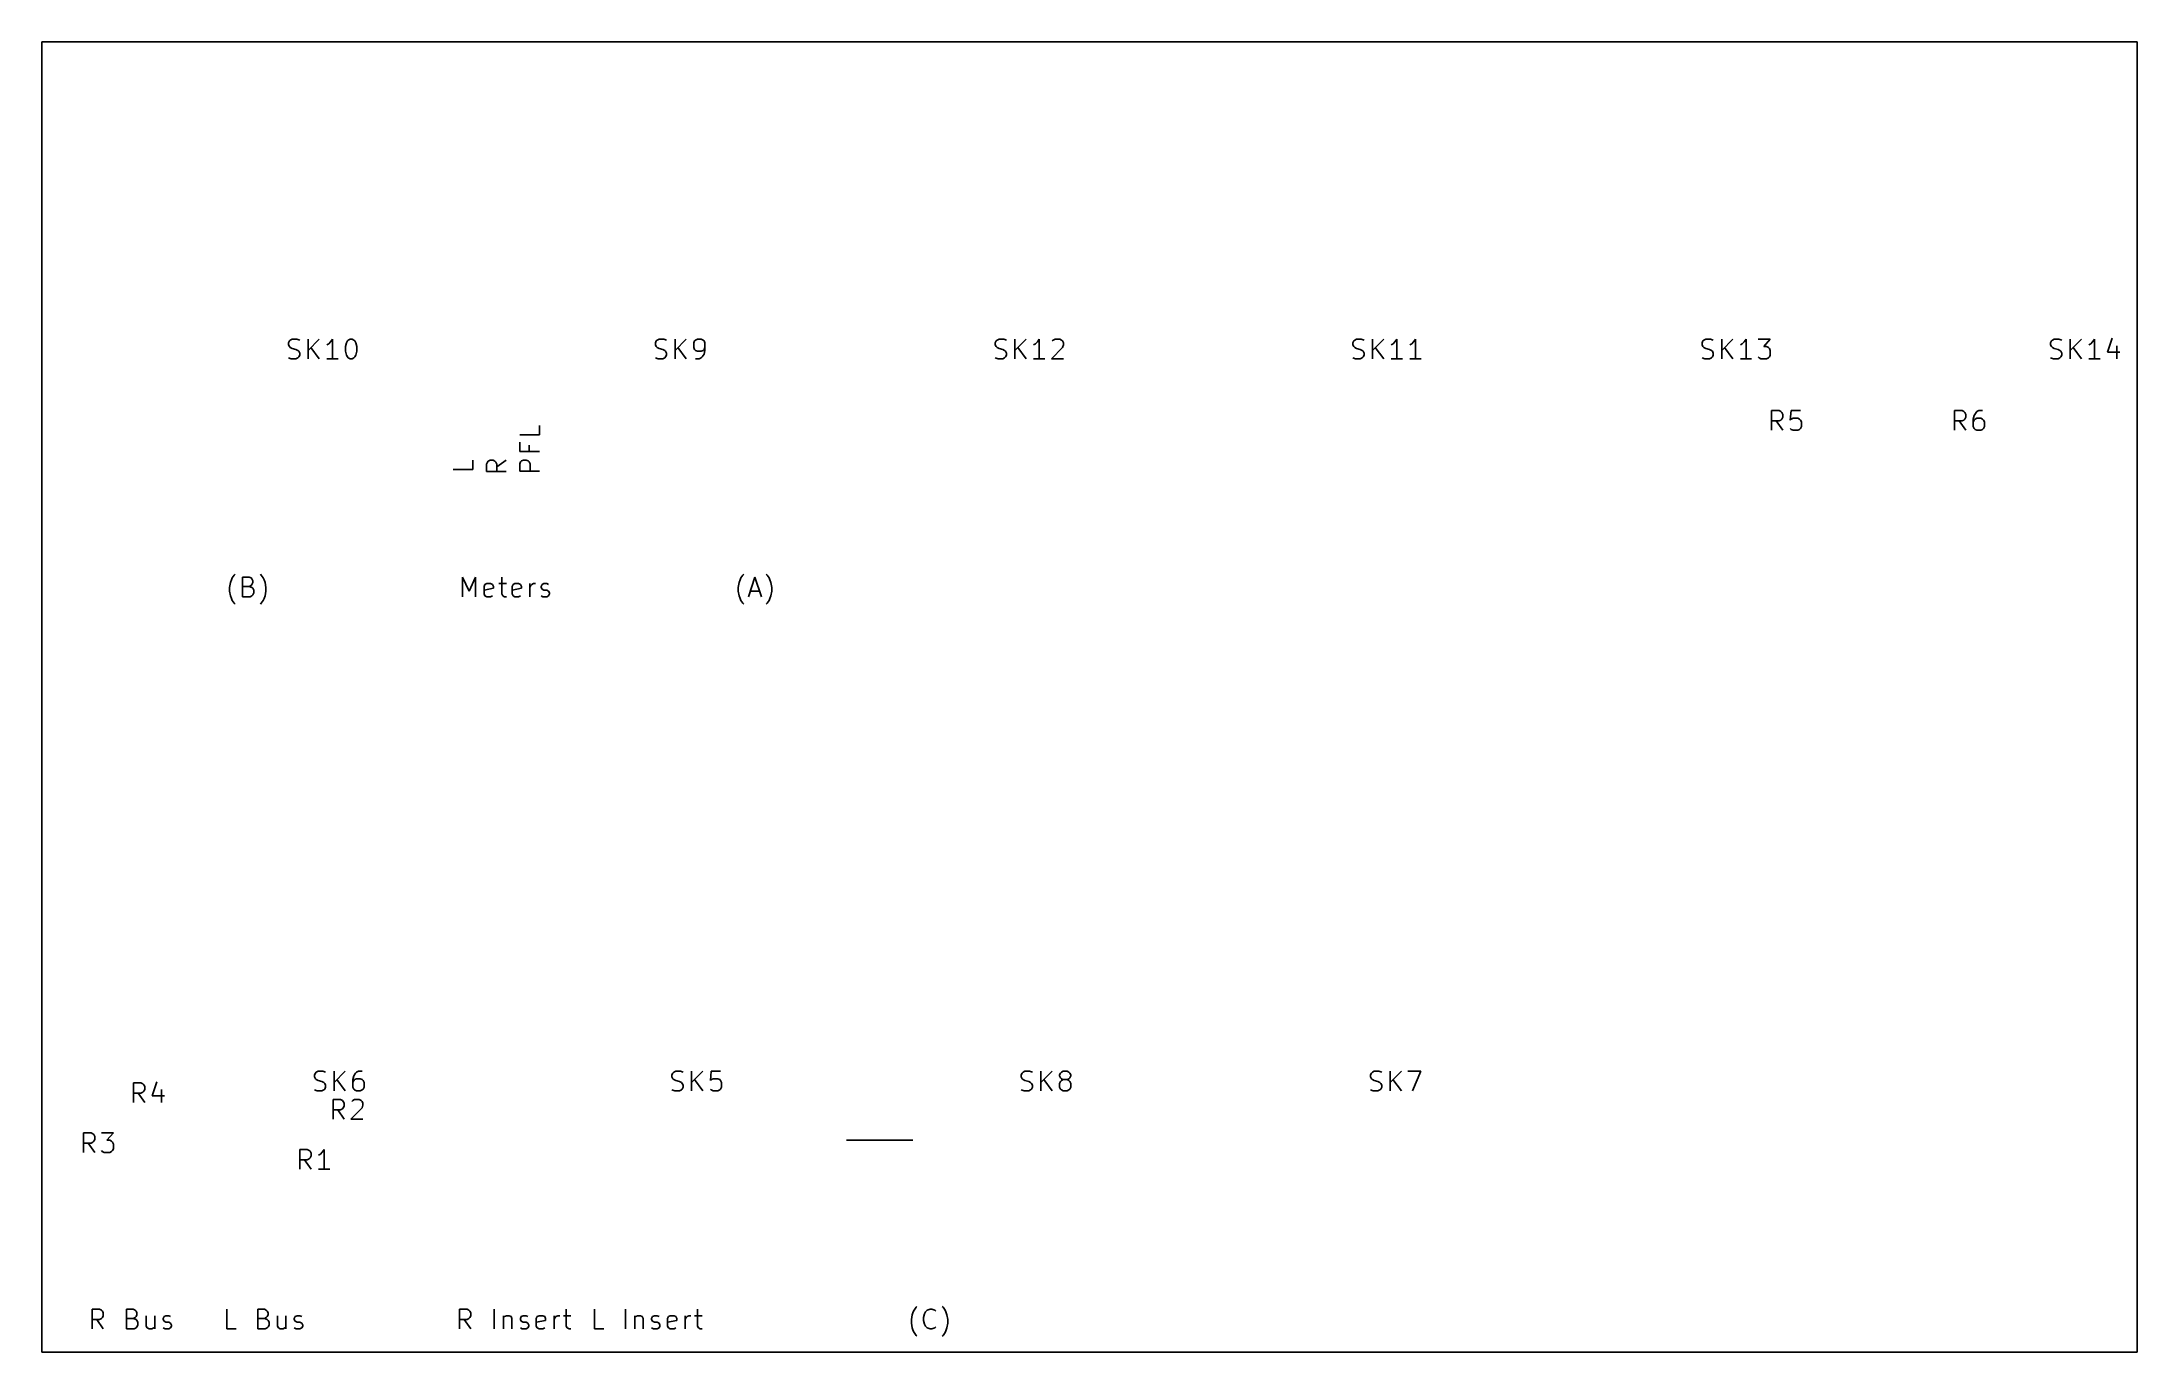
# Model space of a CAD drawing. Extents: x 30 to 190, y -180 to -80.
import ezdxf

# ---------------------------------------------------------------- set-up
doc = ezdxf.new("R2010")
doc.units = 0
doc.layers.add('BLACK', color=7, linetype='CONTINUOUS')

msp = doc.modelspace()

# ---------------------------------------------------------------- linework, layer by layer
at = {"layer": 'BLACK', "linetype": 'CONTINUOUS'}
for p, q in [((190, -80), (30, -80)), ((30, -80), (30, -180)), ((190, -180), (190, -80)), ((48.8279, -102.969), (48.8993, -102.826)), ((48.8279, -103.112), (48.8279, -102.969)), ((48.8993, -103.255), (48.8279, -103.112)), ((48.8993, -102.826), (48.9707, -102.755)), ((48.9707, -103.326), (48.8993, -103.255)), ((48.9707, -102.755), (49.1136, -102.684)), ((49.1136, -103.398), (48.9707, -103.326)), ((49.1136, -102.684), (49.4707, -102.684)), ((49.3993, -103.469), (49.1136, -103.398)), ((49.5421, -103.541), (49.3993, -103.469)), ((49.4707, -102.684), (49.685, -102.755)), ((49.6136, -103.612), (49.5421, -103.541)), ((49.685, -103.755), (49.6136, -103.612)), ((49.6136, -104.041), (49.685, -103.898)), ((49.685, -103.898), (49.685, -103.755)), ((50.3279, -104.184), (50.3279, -102.684)), ((51.185, -102.684), (50.3279, -103.541)), ((51.185, -104.184), (50.5421, -103.326)), ((51.8993, -103.041), (51.7564, -103.112)), ((52.0421, -102.898), (51.8993, -103.041)), ((52.185, -102.684), (52.0421, -102.898)), ((52.185, -104.184), (52.185, -102.684)), ((53.185, -103.255), (53.2564, -102.969)), ((53.185, -103.612), (53.185, -103.255)), ((53.2564, -103.898), (53.185, -103.612)), ((53.2564, -102.969), (53.3279, -102.826)), ((53.3279, -104.041), (53.2564, -103.898)), ((53.3279, -102.826), (53.3993, -102.755)), ((53.3993, -102.755), (53.5421, -102.684)), ((53.5421, -102.684), (53.685, -102.684)), ((53.685, -102.684), (53.8279, -102.755)), ((53.8279, -102.755), (53.8993, -102.826)), ((53.8993, -102.826), (53.9707, -102.969)), ((53.9707, -103.898), (53.8993, -104.041)), ((53.9707, -102.969), (54.0421, -103.255)), ((54.0421, -103.612), (53.9707, -103.898)), ((54.0421, -103.255), (54.0421, -103.612)), ((76.8471, -102.969), (76.9186, -102.826)), ((76.8471, -103.112), (76.8471, -102.969)), ((76.9186, -103.255), (76.8471, -103.112)), ((76.9186, -102.826), (76.99, -102.755)), ((76.99, -103.326), (76.9186, -103.255)), ((76.99, -102.755), (77.1329, -102.684)), ((77.1329, -103.398), (76.99, -103.326)), ((77.1329, -102.684), (77.49, -102.684)), ((77.4186, -103.469), (77.1329, -103.398)), ((77.5614, -103.541), (77.4186, -103.469)), ((77.49, -102.684), (77.7043, -102.755)), ((77.6329, -103.612), (77.5614, -103.541)), ((77.7043, -103.755), (77.6329, -103.612)), ((77.6329, -104.041), (77.7043, -103.898)), ((77.7043, -103.898), (77.7043, -103.755)), ((78.3471, -104.184), (78.3471, -102.684)), ((79.2043, -102.684), (78.3471, -103.541)), ((79.2043, -104.184), (78.5614, -103.326)), ((79.8471, -102.826), (79.7757, -102.969)), ((79.7757, -102.969), (79.7757, -103.326)), ((79.7757, -103.326), (79.8471, -103.469)), ((79.9186, -102.755), (79.8471, -102.826)), ((79.8471, -103.469), (79.9186, -103.541)), ((80.0614, -102.684), (79.9186, -102.755)), ((79.9186, -103.541), (80.0614, -103.612)), ((80.3471, -102.684), (80.0614, -102.684)), ((80.0614, -103.612), (80.3471, -103.612)), ((80.49, -102.755), (80.3471, -102.684)), ((80.3471, -103.612), (80.49, -103.541)), ((80.4186, -104.041), (80.5614, -103.826)), ((80.5614, -102.826), (80.49, -102.755)), ((80.49, -103.541), (80.5614, -103.469)), ((80.6329, -102.969), (80.5614, -102.826)), ((80.5614, -103.469), (80.6329, -103.326)), ((80.5614, -103.826), (80.6329, -103.541)), ((80.6329, -103.541), (80.6329, -102.969)), ((102.803, -102.969), (102.874, -102.826)), ((102.803, -103.112), (102.803, -102.969)), ((102.874, -103.255), (102.803, -103.112)), ((102.874, -102.826), (102.946, -102.755)), ((102.946, -103.326), (102.874, -103.255)), ((102.946, -102.755), (103.089, -102.684)), ((103.089, -103.398), (102.946, -103.326)), ((103.089, -102.684), (103.446, -102.684)), ((103.374, -103.469), (103.089, -103.398)), ((103.517, -103.541), (103.374, -103.469)), ((103.446, -102.684), (103.66, -102.755)), ((103.589, -103.612), (103.517, -103.541)), ((103.66, -103.755), (103.589, -103.612)), ((103.589, -104.041), (103.66, -103.898)), ((103.66, -103.898), (103.66, -103.755)), ((104.303, -104.184), (104.303, -102.684)), ((105.16, -102.684), (104.303, -103.541)), ((105.16, -104.184), (104.517, -103.326)), ((105.874, -103.041), (105.731, -103.112)), ((106.017, -102.898), (105.874, -103.041)), ((106.16, -102.684), (106.017, -102.898)), ((106.16, -104.184), (106.16, -102.684)), ((107.946, -103.326), (107.089, -104.184)), ((107.16, -102.826), (107.231, -102.755)), ((107.231, -102.755), (107.374, -102.684)), ((107.374, -102.684), (107.731, -102.684)), ((107.731, -102.684), (107.874, -102.755)), ((107.874, -102.755), (107.946, -102.826)), ((107.946, -102.826), (108.017, -102.969)), ((108.017, -103.112), (107.946, -103.326)), ((108.017, -102.969), (108.017, -103.112)), ((130.108, -102.969), (130.179, -102.826)), ((130.108, -103.112), (130.108, -102.969)), ((130.179, -103.255), (130.108, -103.112)), ((130.179, -102.826), (130.251, -102.755)), ((130.251, -103.326), (130.179, -103.255)), ((130.251, -102.755), (130.394, -102.684)), ((130.394, -103.398), (130.251, -103.326)), ((130.394, -102.684), (130.751, -102.684)), ((130.679, -103.469), (130.394, -103.398)), ((130.822, -103.541), (130.679, -103.469)), ((130.751, -102.684), (130.965, -102.755)), ((130.894, -103.612), (130.822, -103.541)), ((130.965, -103.755), (130.894, -103.612)), ((130.894, -104.041), (130.965, -103.898)), ((130.965, -103.898), (130.965, -103.755)), ((131.608, -104.184), (131.608, -102.684)), ((132.465, -102.684), (131.608, -103.541)), ((132.465, -104.184), (131.822, -103.326)), ((133.179, -103.041), (133.036, -103.112)), ((133.322, -102.898), (133.179, -103.041)), ((133.465, -102.684), (133.322, -102.898)), ((133.465, -104.184), (133.465, -102.684)), ((134.608, -103.041), (134.465, -103.112)), ((134.751, -102.898), (134.608, -103.041)), ((134.894, -102.684), (134.751, -102.898)), ((134.894, -104.184), (134.894, -102.684)), ((156.778, -102.969), (156.849, -102.826)), ((156.778, -103.112), (156.778, -102.969)), ((156.849, -103.255), (156.778, -103.112)), ((156.849, -102.826), (156.921, -102.755)), ((156.921, -103.326), (156.849, -103.255)), ((156.921, -102.755), (157.064, -102.684)), ((157.064, -103.398), (156.921, -103.326)), ((157.064, -102.684), (157.421, -102.684)), ((157.349, -103.469), (157.064, -103.398)), ((157.492, -103.541), (157.349, -103.469)), ((157.421, -102.684), (157.635, -102.755)), ((157.564, -103.612), (157.492, -103.541)), ((157.635, -103.755), (157.564, -103.612)), ((157.564, -104.041), (157.635, -103.898)), ((157.635, -103.898), (157.635, -103.755)), ((158.278, -104.184), (158.278, -102.684)), ((159.135, -102.684), (158.278, -103.541)), ((159.135, -104.184), (158.492, -103.326)), ((159.849, -103.041), (159.706, -103.112)), ((159.992, -102.898), (159.849, -103.041)), ((160.135, -102.684), (159.992, -102.898)), ((160.135, -104.184), (160.135, -102.684)), ((161.064, -102.684), (161.992, -102.684)), ((161.992, -102.684), (161.492, -103.255)), ((161.492, -103.255), (161.706, -103.255)), ((161.706, -103.255), (161.849, -103.326)), ((161.849, -103.326), (161.921, -103.398)), ((161.921, -103.398), (161.992, -103.541)), ((161.992, -103.898), (161.921, -104.041)), ((161.992, -103.541), (161.992, -103.898)), ((183.393, -102.969), (183.464, -102.826)), ((183.393, -103.112), (183.393, -102.969)), ((183.464, -103.255), (183.393, -103.112)), ((183.464, -102.826), (183.536, -102.755)), ((183.536, -103.326), (183.464, -103.255)), ((183.536, -102.755), (183.679, -102.684)), ((183.679, -103.398), (183.536, -103.326)), ((183.679, -102.684), (184.036, -102.684)), ((183.964, -103.469), (183.679, -103.398)), ((184.107, -103.541), (183.964, -103.469)), ((184.036, -102.684), (184.25, -102.755)), ((184.179, -103.612), (184.107, -103.541)), ((184.25, -103.755), (184.179, -103.612)), ((184.179, -104.041), (184.25, -103.898)), ((184.25, -103.898), (184.25, -103.755)), ((184.893, -104.184), (184.893, -102.684)), ((185.75, -102.684), (184.893, -103.541)), ((185.75, -104.184), (185.107, -103.326)), ((186.464, -103.041), (186.321, -103.112)), ((186.607, -102.898), (186.464, -103.041)), ((186.75, -102.684), (186.607, -102.898)), ((186.75, -104.184), (186.75, -102.684)), ((188.107, -102.612), (187.75, -103.684)), ((187.75, -103.684), (188.679, -103.684)), ((188.464, -103.184), (188.464, -104.184)), ((48.8279, -104.112), (49.0421, -104.184)), ((49.0421, -104.184), (49.3993, -104.184)), ((49.3993, -104.184), (49.5421, -104.112)), ((49.5421, -104.112), (49.6136, -104.041)), ((52.6136, -104.184), (51.7564, -104.184)), ((53.3993, -104.112), (53.3279, -104.041)), ((53.5421, -104.184), (53.3993, -104.112)), ((53.685, -104.184), (53.5421, -104.184)), ((53.8279, -104.112), (53.685, -104.184)), ((53.8993, -104.041), (53.8279, -104.112)), ((76.8471, -104.112), (77.0614, -104.184)), ((77.0614, -104.184), (77.4186, -104.184)), ((77.4186, -104.184), (77.5614, -104.112)), ((77.5614, -104.112), (77.6329, -104.041)), ((79.9186, -104.184), (80.2043, -104.184)), ((80.2043, -104.184), (80.3471, -104.112)), ((80.3471, -104.112), (80.4186, -104.041)), ((102.803, -104.112), (103.017, -104.184)), ((103.017, -104.184), (103.374, -104.184)), ((103.374, -104.184), (103.517, -104.112)), ((103.517, -104.112), (103.589, -104.041)), ((106.589, -104.184), (105.731, -104.184)), ((107.089, -104.184), (108.017, -104.184)), ((130.108, -104.112), (130.322, -104.184)), ((130.322, -104.184), (130.679, -104.184)), ((130.679, -104.184), (130.822, -104.112)), ((130.822, -104.112), (130.894, -104.041)), ((133.894, -104.184), (133.036, -104.184)), ((135.322, -104.184), (134.465, -104.184)), ((156.778, -104.112), (156.992, -104.184)), ((156.992, -104.184), (157.349, -104.184)), ((157.349, -104.184), (157.492, -104.112)), ((157.492, -104.112), (157.564, -104.041)), ((160.564, -104.184), (159.706, -104.184)), ((161.135, -104.112), (161.064, -104.041)), ((161.278, -104.184), (161.135, -104.112)), ((161.706, -104.184), (161.278, -104.184)), ((161.849, -104.112), (161.706, -104.184)), ((161.921, -104.041), (161.849, -104.112)), ((183.393, -104.112), (183.607, -104.184)), ((183.607, -104.184), (183.964, -104.184)), ((183.964, -104.184), (184.107, -104.112)), ((184.107, -104.112), (184.179, -104.041)), ((187.179, -104.184), (186.321, -104.184)), ((162.088, -109.645), (162.088, -108.145)), ((162.088, -108.145), (162.659, -108.145)), ((162.659, -108.145), (162.802, -108.216)), ((162.802, -108.216), (162.874, -108.287)), ((162.874, -108.787), (162.802, -108.859)), ((162.874, -108.287), (162.945, -108.43)), ((162.945, -108.645), (162.874, -108.787)), ((162.945, -108.43), (162.945, -108.645)), ((163.588, -108.145), (163.516, -108.859)), ((163.516, -108.859), (163.588, -108.787)), ((164.302, -108.145), (163.588, -108.145)), ((163.588, -108.787), (163.731, -108.716)), ((163.731, -108.716), (164.088, -108.716)), ((164.088, -108.716), (164.231, -108.787)), ((164.231, -108.787), (164.302, -108.859)), ((176.058, -109.645), (176.058, -108.145)), ((176.058, -108.145), (176.629, -108.145)), ((176.629, -108.145), (176.772, -108.216)), ((176.772, -108.216), (176.844, -108.287)), ((176.844, -108.787), (176.772, -108.859)), ((176.844, -108.287), (176.915, -108.43)), ((176.915, -108.645), (176.844, -108.787)), ((176.915, -108.43), (176.915, -108.645)), ((177.558, -108.502), (177.486, -108.787)), ((177.486, -108.787), (177.486, -109.359)), ((177.701, -108.287), (177.558, -108.502)), ((177.629, -108.787), (177.558, -108.859)), ((177.772, -108.716), (177.629, -108.787)), ((177.772, -108.216), (177.701, -108.287)), ((177.915, -108.145), (177.772, -108.216)), ((178.058, -108.716), (177.772, -108.716)), ((178.201, -108.145), (177.915, -108.145)), ((178.201, -108.787), (178.058, -108.716)), ((178.272, -108.859), (178.201, -108.787)), ((67.9886, -109.982), (66.4886, -109.982)), ((67.9886, -109.268), (67.9886, -109.982)), ((162.659, -108.93), (162.088, -108.93)), ((162.945, -109.645), (162.445, -108.93)), ((162.802, -108.859), (162.659, -108.93)), ((163.588, -109.573), (163.516, -109.502)), ((163.731, -109.645), (163.588, -109.573)), ((164.088, -109.645), (163.731, -109.645)), ((164.231, -109.573), (164.088, -109.645)), ((164.302, -109.502), (164.231, -109.573)), ((164.302, -108.859), (164.374, -109.002)), ((164.374, -109.359), (164.302, -109.502)), ((164.374, -109.002), (164.374, -109.359)), ((176.629, -108.93), (176.058, -108.93)), ((176.915, -109.645), (176.415, -108.93)), ((176.772, -108.859), (176.629, -108.93)), ((177.558, -108.859), (177.486, -109.002)), ((177.486, -109.359), (177.558, -109.502)), ((177.558, -109.502), (177.629, -109.573)), ((177.629, -109.573), (177.772, -109.645)), ((177.772, -109.645), (178.058, -109.645)), ((178.058, -109.645), (178.201, -109.573)), ((178.201, -109.573), (178.272, -109.502)), ((178.344, -109.002), (178.272, -108.859)), ((178.272, -109.502), (178.344, -109.359)), ((178.344, -109.359), (178.344, -109.002)), ((62.9086, -111.931), (62.9086, -112.645)), ((64.0914, -112.002), (64.2343, -111.931)), ((64.2343, -111.931), (64.4486, -111.931)), ((64.4486, -111.931), (64.5914, -112.002)), ((65.4486, -111.931), (64.7343, -112.431)), ((66.4886, -111.268), (66.4886, -110.554)), ((67.9886, -111.268), (66.4886, -111.268)), ((66.56, -112.054), (66.6314, -111.982)), ((66.6314, -111.982), (66.7743, -111.911)), ((66.7743, -111.911), (66.9886, -111.911)), ((66.9886, -111.911), (67.1314, -111.982)), ((67.1314, -111.982), (67.2029, -112.054)), ((67.2029, -110.768), (67.2029, -111.268)), ((62.9086, -112.645), (61.4086, -112.645)), ((63.9486, -112.216), (64.02, -112.074)), ((63.9486, -112.788), (63.9486, -112.216)), ((65.4486, -112.788), (63.9486, -112.788)), ((64.02, -112.074), (64.0914, -112.002)), ((64.5914, -112.002), (64.6629, -112.074)), ((64.6629, -112.074), (64.7343, -112.216)), ((64.7343, -112.216), (64.7343, -112.788)), ((66.4886, -112.196), (66.56, -112.054)), ((66.4886, -112.768), (66.4886, -112.196)), ((67.9886, -112.768), (66.4886, -112.768)), ((67.2029, -112.054), (67.2743, -112.196)), ((67.2743, -112.196), (67.2743, -112.768)), ((44.3271, -121.63), (44.3986, -121.273)), ((44.3986, -121.273), (44.47, -121.059)), ((44.47, -121.059), (44.5414, -120.916)), ((44.5414, -120.916), (44.6843, -120.702)), ((44.6843, -120.702), (44.7557, -120.63)), ((45.3271, -122.345), (45.3271, -120.845)), ((45.3271, -120.845), (45.8271, -120.845)), ((45.8271, -121.559), (45.3271, -121.559)), ((45.8271, -120.845), (45.97, -120.916)), ((45.97, -121.487), (45.8271, -121.559)), ((45.8271, -121.559), (46.0414, -121.63)), ((45.97, -120.916), (46.0414, -120.987)), ((46.0414, -121.416), (45.97, -121.487)), ((46.0414, -120.987), (46.1129, -121.13)), ((46.1129, -121.273), (46.0414, -121.416)), ((46.1129, -121.13), (46.1129, -121.273)), ((46.7557, -120.702), (46.6843, -120.63)), ((46.8986, -120.916), (46.7557, -120.702)), ((46.97, -121.059), (46.8986, -120.916)), ((47.0414, -121.273), (46.97, -121.059)), ((47.1129, -121.63), (47.0414, -121.273)), ((62.1193, -122.345), (62.1193, -120.845)), ((62.1193, -120.845), (62.6193, -121.916)), ((62.6193, -121.916), (63.1193, -120.845)), ((63.1193, -120.845), (63.1193, -122.345)), ((63.7621, -121.559), (63.8336, -121.416)), ((63.7621, -122.13), (63.7621, -121.559)), ((63.8336, -121.416), (63.9764, -121.345)), ((63.9764, -121.345), (64.2621, -121.345)), ((64.2621, -121.345), (64.405, -121.416)), ((64.405, -121.416), (64.4764, -121.559)), ((64.4764, -121.559), (64.4764, -121.702)), ((64.905, -121.345), (65.4764, -121.345)), ((65.1193, -120.845), (65.1193, -122.13)), ((65.905, -121.559), (65.9764, -121.416)), ((65.905, -122.13), (65.905, -121.559)), ((65.9764, -121.416), (66.1193, -121.345)), ((66.1193, -121.345), (66.405, -121.345)), ((66.405, -121.345), (66.5479, -121.416)), ((66.5479, -121.416), (66.6193, -121.559)), ((66.6193, -121.559), (66.6193, -121.702)), ((67.2621, -122.345), (67.2621, -121.345)), ((67.2621, -121.63), (67.3336, -121.487)), ((67.3336, -121.487), (67.405, -121.416)), ((67.405, -121.416), (67.5479, -121.345)), ((67.5479, -121.345), (67.6907, -121.345)), ((68.1193, -121.559), (68.1907, -121.416)), ((68.1193, -121.63), (68.1193, -121.559)), ((68.1907, -121.416), (68.3336, -121.345)), ((68.3336, -121.345), (68.5479, -121.345)), ((68.5479, -121.345), (68.6907, -121.416)), ((83.1693, -121.63), (83.2407, -121.273)), ((83.2407, -121.273), (83.3121, -121.059)), ((83.3121, -121.059), (83.3836, -120.916)), ((83.3836, -120.916), (83.5264, -120.702)), ((83.5264, -120.702), (83.5979, -120.63)), ((83.955, -122.345), (84.455, -120.845)), ((84.455, -120.845), (84.955, -122.345)), ((85.3836, -120.702), (85.3121, -120.63)), ((85.5264, -120.916), (85.3836, -120.702)), ((85.5979, -121.059), (85.5264, -120.916)), ((85.6693, -121.273), (85.5979, -121.059)), ((85.7407, -121.63), (85.6693, -121.273)), ((44.3271, -121.916), (44.3271, -121.63)), ((44.3986, -122.273), (44.3271, -121.916)), ((44.47, -122.487), (44.3986, -122.273)), ((44.5414, -122.63), (44.47, -122.487)), ((44.6843, -122.845), (44.5414, -122.63)), ((44.7557, -122.916), (44.6843, -122.845)), ((45.8986, -122.345), (45.3271, -122.345)), ((46.0414, -122.273), (45.8986, -122.345)), ((46.0414, -121.63), (46.1129, -121.702)), ((46.1129, -122.202), (46.0414, -122.273)), ((46.1129, -121.702), (46.1843, -121.845)), ((46.1843, -122.059), (46.1129, -122.202)), ((46.1843, -121.845), (46.1843, -122.059)), ((46.6843, -122.916), (46.7557, -122.845)), ((46.7557, -122.845), (46.8986, -122.63)), ((46.8986, -122.63), (46.97, -122.487)), ((46.97, -122.487), (47.0414, -122.273)), ((47.0414, -122.273), (47.1129, -121.916)), ((47.1129, -121.916), (47.1129, -121.63)), ((64.4764, -121.702), (63.7621, -121.845)), ((63.8336, -122.273), (63.7621, -122.13)), ((63.9764, -122.345), (63.8336, -122.273)), ((64.2621, -122.345), (63.9764, -122.345)), ((64.405, -122.273), (64.2621, -122.345)), ((65.1193, -122.13), (65.1907, -122.273)), ((65.1907, -122.273), (65.3336, -122.345)), ((65.3336, -122.345), (65.4764, -122.345)), ((66.6193, -121.702), (65.905, -121.845)), ((65.9764, -122.273), (65.905, -122.13)), ((66.1193, -122.345), (65.9764, -122.273)), ((66.405, -122.345), (66.1193, -122.345)), ((66.5479, -122.273), (66.405, -122.345)), ((68.1907, -121.773), (68.1193, -121.63)), ((68.1193, -122.273), (68.2621, -122.345)), ((68.3336, -121.845), (68.1907, -121.773)), ((68.2621, -122.345), (68.5479, -122.345)), ((68.5479, -121.845), (68.3336, -121.845)), ((68.6907, -121.916), (68.5479, -121.845)), ((68.5479, -122.345), (68.6907, -122.273)), ((68.7621, -122.059), (68.6907, -121.916)), ((68.6907, -122.273), (68.7621, -122.13)), ((68.7621, -122.13), (68.7621, -122.059)), ((83.1693, -121.916), (83.1693, -121.63)), ((83.2407, -122.273), (83.1693, -121.916)), ((83.3121, -122.487), (83.2407, -122.273)), ((83.3836, -122.63), (83.3121, -122.487)), ((83.5264, -122.845), (83.3836, -122.63)), ((83.5979, -122.916), (83.5264, -122.845)), ((84.0979, -121.916), (84.8121, -121.916)), ((85.3121, -122.916), (85.3836, -122.845)), ((85.3836, -122.845), (85.5264, -122.63)), ((85.5264, -122.63), (85.5979, -122.487)), ((85.5979, -122.487), (85.6693, -122.273)), ((85.6693, -122.273), (85.7407, -121.916)), ((85.7407, -121.916), (85.7407, -121.63)), ((36.9929, -160.953), (36.9929, -159.453)), ((36.9929, -159.453), (37.5643, -159.453)), ((37.5643, -159.453), (37.7071, -159.524)), ((37.7071, -159.524), (37.7786, -159.595)), ((37.7786, -159.595), (37.85, -159.738)), ((37.85, -159.953), (37.7786, -160.095)), ((37.85, -159.738), (37.85, -159.953)), ((38.7786, -159.381), (38.4214, -160.453)), ((39.1357, -159.953), (39.1357, -160.953)), ((50.8121, -158.849), (50.8836, -158.706)), ((50.8121, -158.992), (50.8121, -158.849)), ((50.8836, -159.135), (50.8121, -158.992)), ((50.8121, -159.992), (51.0264, -160.064)), ((50.8836, -158.706), (50.955, -158.635)), ((50.955, -159.206), (50.8836, -159.135)), ((50.955, -158.635), (51.0979, -158.564)), ((51.0979, -159.278), (50.955, -159.206)), ((51.0979, -158.564), (51.455, -158.564)), ((51.3836, -159.349), (51.0979, -159.278)), ((51.5264, -159.421), (51.3836, -159.349)), ((51.3836, -160.064), (51.5264, -159.992)), ((51.455, -158.564), (51.6693, -158.635)), ((51.5979, -159.492), (51.5264, -159.421)), ((51.5264, -159.992), (51.5979, -159.921)), ((51.6693, -159.635), (51.5979, -159.492)), ((51.5979, -159.921), (51.6693, -159.778)), ((51.6693, -159.778), (51.6693, -159.635)), ((52.3121, -160.064), (52.3121, -158.564)), ((53.1693, -158.564), (52.3121, -159.421)), ((53.1693, -160.064), (52.5264, -159.206)), ((53.8121, -158.921), (53.7407, -159.206)), ((53.7407, -159.206), (53.7407, -159.778)), ((53.8121, -159.278), (53.7407, -159.421)), ((53.7407, -159.778), (53.8121, -159.921)), ((53.955, -158.706), (53.8121, -158.921)), ((53.8836, -159.206), (53.8121, -159.278)), ((53.8121, -159.921), (53.8836, -159.992)), ((54.0264, -159.135), (53.8836, -159.206)), ((53.8836, -159.992), (54.0264, -160.064)), ((54.0264, -158.635), (53.955, -158.706)), ((54.1693, -158.564), (54.0264, -158.635)), ((54.3121, -159.135), (54.0264, -159.135)), ((54.455, -158.564), (54.1693, -158.564)), ((54.455, -159.206), (54.3121, -159.135)), ((54.3121, -160.064), (54.455, -159.992)), ((54.5264, -159.278), (54.455, -159.206)), ((54.455, -159.992), (54.5264, -159.921)), ((54.5979, -159.421), (54.5264, -159.278)), ((54.5264, -159.921), (54.5979, -159.778)), ((54.5979, -159.778), (54.5979, -159.421)), ((78.1171, -158.849), (78.1886, -158.706)), ((78.1171, -158.992), (78.1171, -158.849)), ((78.1886, -159.135), (78.1171, -158.992)), ((78.1171, -159.992), (78.3314, -160.064)), ((78.1886, -158.706), (78.26, -158.635)), ((78.26, -159.206), (78.1886, -159.135)), ((78.26, -158.635), (78.4029, -158.564)), ((78.4029, -159.278), (78.26, -159.206)), ((78.4029, -158.564), (78.76, -158.564)), ((78.6886, -159.349), (78.4029, -159.278)), ((78.8314, -159.421), (78.6886, -159.349)), ((78.6886, -160.064), (78.8314, -159.992)), ((78.76, -158.564), (78.9743, -158.635)), ((78.9029, -159.492), (78.8314, -159.421)), ((78.8314, -159.992), (78.9029, -159.921)), ((78.9743, -159.635), (78.9029, -159.492)), ((78.9029, -159.921), (78.9743, -159.778)), ((78.9743, -159.778), (78.9743, -159.635)), ((79.6171, -160.064), (79.6171, -158.564)), ((80.4743, -158.564), (79.6171, -159.421)), ((80.4743, -160.064), (79.8314, -159.206)), ((81.1171, -158.564), (81.0457, -159.278)), ((81.0457, -159.278), (81.1171, -159.206)), ((81.1171, -159.992), (81.0457, -159.921)), ((81.8314, -158.564), (81.1171, -158.564)), ((81.1171, -159.206), (81.26, -159.135)), ((81.26, -160.064), (81.1171, -159.992)), ((81.26, -159.135), (81.6171, -159.135)), ((81.6171, -159.135), (81.76, -159.206)), ((81.76, -159.992), (81.6171, -160.064)), ((81.76, -159.206), (81.8314, -159.278)), ((81.8314, -159.921), (81.76, -159.992)), ((81.8314, -159.278), (81.9029, -159.421)), ((81.9029, -159.778), (81.8314, -159.921)), ((81.9029, -159.421), (81.9029, -159.778)), ((104.787, -158.849), (104.859, -158.706)), ((104.787, -158.992), (104.787, -158.849)), ((104.859, -159.135), (104.787, -158.992)), ((104.787, -159.992), (105.001, -160.064)), ((104.859, -158.706), (104.93, -158.635)), ((104.93, -159.206), (104.859, -159.135)), ((104.93, -158.635), (105.073, -158.564)), ((105.073, -159.278), (104.93, -159.206)), ((105.073, -158.564), (105.43, -158.564)), ((105.359, -159.349), (105.073, -159.278)), ((105.501, -159.421), (105.359, -159.349)), ((105.359, -160.064), (105.501, -159.992)), ((105.43, -158.564), (105.644, -158.635)), ((105.573, -159.492), (105.501, -159.421)), ((105.501, -159.992), (105.573, -159.921)), ((105.644, -159.635), (105.573, -159.492)), ((105.573, -159.921), (105.644, -159.778)), ((105.644, -159.778), (105.644, -159.635)), ((106.287, -160.064), (106.287, -158.564)), ((107.144, -158.564), (106.287, -159.421)), ((107.144, -160.064), (106.501, -159.206)), ((107.716, -158.849), (107.787, -158.706)), ((107.716, -158.921), (107.716, -158.849)), ((107.787, -159.064), (107.716, -158.921)), ((107.787, -159.349), (107.716, -159.492)), ((107.716, -159.492), (107.716, -159.778)), ((107.716, -159.778), (107.787, -159.921)), ((107.787, -158.706), (107.859, -158.635)), ((107.859, -159.135), (107.787, -159.064)), ((107.859, -159.278), (107.787, -159.349)), ((107.787, -159.921), (107.859, -159.992)), ((107.859, -158.635), (108.001, -158.564)), ((108.001, -159.206), (107.859, -159.135)), ((108.001, -159.206), (107.859, -159.278)), ((107.859, -159.992), (108.001, -160.064)), ((108.001, -158.564), (108.287, -158.564)), ((108.287, -159.206), (108.001, -159.206)), ((108.287, -158.564), (108.43, -158.635)), ((108.43, -159.135), (108.287, -159.206)), ((108.43, -159.278), (108.287, -159.206)), ((108.287, -160.064), (108.43, -159.992)), ((108.43, -158.635), (108.501, -158.706)), ((108.501, -159.064), (108.43, -159.135)), ((108.501, -159.349), (108.43, -159.278)), ((108.43, -159.992), (108.501, -159.921)), ((108.501, -158.706), (108.573, -158.849)), ((108.573, -158.921), (108.501, -159.064)), ((108.573, -159.492), (108.501, -159.349)), ((108.501, -159.921), (108.573, -159.778)), ((108.573, -158.849), (108.573, -158.921)), ((108.573, -159.778), (108.573, -159.492)), ((131.457, -158.849), (131.529, -158.706)), ((131.457, -158.992), (131.457, -158.849)), ((131.529, -159.135), (131.457, -158.992)), ((131.457, -159.992), (131.671, -160.064)), ((131.529, -158.706), (131.6, -158.635)), ((131.6, -159.206), (131.529, -159.135)), ((131.6, -158.635), (131.743, -158.564)), ((131.743, -159.278), (131.6, -159.206)), ((131.743, -158.564), (132.1, -158.564)), ((132.029, -159.349), (131.743, -159.278)), ((132.171, -159.421), (132.029, -159.349)), ((132.029, -160.064), (132.171, -159.992)), ((132.1, -158.564), (132.314, -158.635)), ((132.243, -159.492), (132.171, -159.421)), ((132.171, -159.992), (132.243, -159.921)), ((132.314, -159.635), (132.243, -159.492)), ((132.243, -159.921), (132.314, -159.778)), ((132.314, -159.778), (132.314, -159.635)), ((132.957, -160.064), (132.957, -158.564)), ((133.814, -158.564), (132.957, -159.421)), ((133.814, -160.064), (133.171, -159.206)), ((134.314, -158.564), (135.314, -158.564)), ((135.314, -158.564), (134.671, -160.064)), ((37.5643, -160.238), (36.9929, -160.238)), ((37.85, -160.953), (37.35, -160.238)), ((37.7071, -160.167), (37.5643, -160.238)), ((37.7786, -160.095), (37.7071, -160.167)), ((38.4214, -160.453), (39.35, -160.453)), ((51.0264, -160.064), (51.3836, -160.064)), ((52.2329, -162.223), (52.2329, -160.723)), ((52.2329, -160.723), (52.8043, -160.723)), ((52.8043, -161.508), (52.2329, -161.508)), ((53.09, -162.223), (52.59, -161.508)), ((52.8043, -160.723), (52.9471, -160.794)), ((52.9471, -161.437), (52.8043, -161.508)), ((52.9471, -160.794), (53.0186, -160.865)), ((53.0186, -161.365), (52.9471, -161.437)), ((53.0186, -160.865), (53.09, -161.008)), ((53.09, -161.223), (53.0186, -161.365)), ((53.09, -161.008), (53.09, -161.223)), ((54.4471, -161.365), (53.59, -162.223)), ((53.6614, -160.865), (53.7329, -160.794)), ((53.7329, -160.794), (53.8757, -160.723)), ((53.8757, -160.723), (54.2329, -160.723)), ((54.0264, -160.064), (54.3121, -160.064)), ((54.2329, -160.723), (54.3757, -160.794)), ((54.3757, -160.794), (54.4471, -160.865)), ((54.4471, -160.865), (54.5186, -161.008)), ((54.5186, -161.151), (54.4471, -161.365)), ((54.5186, -161.008), (54.5186, -161.151)), ((78.3314, -160.064), (78.6886, -160.064)), ((81.6171, -160.064), (81.26, -160.064)), ((105.001, -160.064), (105.359, -160.064)), ((108.001, -160.064), (108.287, -160.064)), ((131.671, -160.064), (132.029, -160.064)), ((53.59, -162.223), (54.5186, -162.223)), ((33.1829, -164.763), (33.1829, -163.263)), ((33.1829, -163.263), (33.7543, -163.263)), ((33.7543, -164.048), (33.1829, -164.048)), ((34.04, -164.763), (33.54, -164.048)), ((33.7543, -163.263), (33.8971, -163.334)), ((33.8971, -163.977), (33.7543, -164.048)), ((33.8971, -163.334), (33.9686, -163.405)), ((33.9686, -163.905), (33.8971, -163.977)), ((33.9686, -163.405), (34.04, -163.548)), ((34.04, -163.763), (33.9686, -163.905)), ((34.04, -163.548), (34.04, -163.763)), ((34.54, -163.263), (35.4686, -163.263)), ((34.6114, -164.691), (34.54, -164.62)), ((34.7543, -164.763), (34.6114, -164.691)), ((35.1829, -164.763), (34.7543, -164.763)), ((35.4686, -163.263), (34.9686, -163.834)), ((34.9686, -163.834), (35.1829, -163.834)), ((35.1829, -163.834), (35.3257, -163.905)), ((35.3257, -164.691), (35.1829, -164.763)), ((35.3257, -163.905), (35.3971, -163.977)), ((35.3971, -164.62), (35.3257, -164.691)), ((35.3971, -163.977), (35.4686, -164.12)), ((35.4686, -164.477), (35.3971, -164.62)), ((35.4686, -164.12), (35.4686, -164.477)), ((49.6929, -166.033), (49.6929, -164.533)), ((49.6929, -164.533), (50.2643, -164.533)), ((50.2643, -164.533), (50.4071, -164.604)), ((50.4071, -164.604), (50.4786, -164.675)), ((50.4786, -164.675), (50.55, -164.818)), ((51.4071, -164.747), (51.2643, -164.89)), ((51.55, -164.533), (51.4071, -164.747)), ((51.55, -166.033), (51.55, -164.533)), ((91.44, -163.83), (96.52, -163.83)), ((50.2643, -165.318), (49.6929, -165.318)), ((50.55, -166.033), (50.05, -165.318)), ((50.4071, -165.247), (50.2643, -165.318)), ((50.4786, -165.175), (50.4071, -165.247)), ((50.55, -165.033), (50.4786, -165.175)), ((50.55, -164.818), (50.55, -165.033)), ((51.2643, -164.89), (51.1214, -164.961)), ((51.9786, -166.033), (51.1214, -166.033)), ((33.83, -178.225), (33.83, -176.725)), ((33.83, -176.725), (34.4014, -176.725)), ((34.4014, -177.51), (33.83, -177.51)), ((34.6871, -178.225), (34.1871, -177.51)), ((34.4014, -176.725), (34.5443, -176.796)), ((34.5443, -177.439), (34.4014, -177.51)), ((34.5443, -176.796), (34.6157, -176.867)), ((34.6157, -177.367), (34.5443, -177.439)), ((34.6157, -176.867), (34.6871, -177.01)), ((34.6871, -177.225), (34.6157, -177.367)), ((34.6871, -177.01), (34.6871, -177.225)), ((36.4729, -178.225), (36.4729, -176.725)), ((36.4729, -176.725), (36.9729, -176.725)), ((36.9729, -177.439), (36.4729, -177.439)), ((36.9729, -176.725), (37.1157, -176.796)), ((37.1157, -177.367), (36.9729, -177.439)), ((36.9729, -177.439), (37.1871, -177.51)), ((37.1157, -176.796), (37.1871, -176.867)), ((37.1871, -177.296), (37.1157, -177.367)), ((37.1871, -176.867), (37.2586, -177.01)), ((37.2586, -177.153), (37.1871, -177.296)), ((37.1871, -177.51), (37.2586, -177.582)), ((37.2586, -177.01), (37.2586, -177.153)), ((37.2586, -177.582), (37.33, -177.725)), ((37.9729, -177.225), (37.9729, -178.01)), ((38.6157, -177.225), (38.6157, -178.225)), ((39.2586, -177.439), (39.33, -177.296)), ((39.2586, -177.51), (39.2586, -177.439)), ((39.33, -177.653), (39.2586, -177.51)), ((39.33, -177.296), (39.4729, -177.225)), ((39.4729, -177.225), (39.6871, -177.225)), ((39.6871, -177.225), (39.83, -177.296)), ((44.1329, -178.225), (44.1329, -176.725)), ((46.49, -178.225), (46.49, -176.725)), ((46.49, -176.725), (46.99, -176.725)), ((46.99, -177.439), (46.49, -177.439)), ((46.99, -176.725), (47.1329, -176.796)), ((47.1329, -177.367), (46.99, -177.439)), ((46.99, -177.439), (47.2043, -177.51)), ((47.1329, -176.796), (47.2043, -176.867)), ((47.2043, -177.296), (47.1329, -177.367)), ((47.2043, -176.867), (47.2757, -177.01)), ((47.2757, -177.153), (47.2043, -177.296)), ((47.2043, -177.51), (47.2757, -177.582)), ((47.2757, -177.01), (47.2757, -177.153)), ((47.2757, -177.582), (47.3471, -177.725)), ((47.99, -177.225), (47.99, -178.01)), ((48.6329, -177.225), (48.6329, -178.225)), ((49.2757, -177.439), (49.3471, -177.296)), ((49.2757, -177.51), (49.2757, -177.439)), ((49.3471, -177.653), (49.2757, -177.51)), ((49.3471, -177.296), (49.49, -177.225)), ((49.49, -177.225), (49.7043, -177.225)), ((49.7043, -177.225), (49.8471, -177.296)), ((61.8971, -178.225), (61.8971, -176.725)), ((61.8971, -176.725), (62.4686, -176.725)), ((62.4686, -177.51), (61.8971, -177.51)), ((62.7543, -178.225), (62.2543, -177.51)), ((62.4686, -176.725), (62.6114, -176.796)), ((62.6114, -177.439), (62.4686, -177.51)), ((62.6114, -176.796), (62.6829, -176.867)), ((62.6829, -177.367), (62.6114, -177.439)), ((62.6829, -176.867), (62.7543, -177.01)), ((62.7543, -177.225), (62.6829, -177.367)), ((62.7543, -177.01), (62.7543, -177.225)), ((64.54, -178.225), (64.54, -176.725)), ((65.2543, -177.225), (65.2543, -178.225)), ((65.2543, -177.367), (65.3257, -177.296)), ((65.3257, -177.296), (65.4686, -177.225)), ((65.4686, -177.225), (65.6829, -177.225)), ((65.6829, -177.225), (65.8257, -177.296)), ((65.8257, -177.296), (65.8971, -177.439)), ((65.8971, -177.439), (65.8971, -178.225)), ((66.54, -177.439), (66.6114, -177.296)), ((66.54, -177.51), (66.54, -177.439)), ((66.6114, -177.653), (66.54, -177.51)), ((66.6114, -177.296), (66.7543, -177.225)), ((66.7543, -177.225), (66.9686, -177.225)), ((66.9686, -177.225), (67.1114, -177.296)), ((67.7543, -177.439), (67.8257, -177.296)), ((67.7543, -178.01), (67.7543, -177.439)), ((68.4686, -177.582), (67.7543, -177.725)), ((67.8257, -177.296), (67.9686, -177.225)), ((67.9686, -177.225), (68.2543, -177.225)), ((68.2543, -177.225), (68.3971, -177.296)), ((68.3971, -177.296), (68.4686, -177.439)), ((68.4686, -177.439), (68.4686, -177.582)), ((69.1114, -178.225), (69.1114, -177.225)), ((69.1114, -177.51), (69.1829, -177.367)), ((69.1829, -177.367), (69.2543, -177.296)), ((69.2543, -177.296), (69.3971, -177.225)), ((69.3971, -177.225), (69.54, -177.225)), ((69.8257, -177.225), (70.3971, -177.225)), ((70.04, -176.725), (70.04, -178.01)), ((72.2, -178.225), (72.2, -176.725)), ((74.5571, -178.225), (74.5571, -176.725)), ((75.2714, -177.225), (75.2714, -178.225)), ((75.2714, -177.367), (75.3429, -177.296)), ((75.3429, -177.296), (75.4857, -177.225)), ((75.4857, -177.225), (75.7, -177.225)), ((75.7, -177.225), (75.8429, -177.296)), ((75.8429, -177.296), (75.9143, -177.439)), ((75.9143, -177.439), (75.9143, -178.225)), ((76.5571, -177.439), (76.6286, -177.296)), ((76.5571, -177.51), (76.5571, -177.439)), ((76.6286, -177.653), (76.5571, -177.51)), ((76.6286, -177.296), (76.7714, -177.225)), ((76.7714, -177.225), (76.9857, -177.225)), ((76.9857, -177.225), (77.1286, -177.296)), ((77.7714, -177.439), (77.8429, -177.296)), ((77.7714, -178.01), (77.7714, -177.439)), ((78.4857, -177.582), (77.7714, -177.725)), ((77.8429, -177.296), (77.9857, -177.225)), ((77.9857, -177.225), (78.2714, -177.225)), ((78.2714, -177.225), (78.4143, -177.296)), ((78.4143, -177.296), (78.4857, -177.439)), ((78.4857, -177.439), (78.4857, -177.582)), ((79.1286, -178.225), (79.1286, -177.225)), ((79.1286, -177.51), (79.2, -177.367)), ((79.2, -177.367), (79.2714, -177.296)), ((79.2714, -177.296), (79.4143, -177.225)), ((79.4143, -177.225), (79.5571, -177.225)), ((79.8429, -177.225), (80.4143, -177.225)), ((80.0571, -176.725), (80.0571, -178.01)), ((96.3971, -177.51), (96.4686, -177.153)), ((96.3971, -177.796), (96.3971, -177.51)), ((96.4686, -177.153), (96.54, -176.939)), ((96.54, -176.939), (96.6114, -176.796)), ((96.6114, -176.796), (96.7543, -176.582)), ((96.7543, -176.582), (96.8257, -176.51)), ((97.3257, -177.367), (97.3971, -177.082)), ((97.3257, -177.582), (97.3257, -177.367)), ((97.3971, -177.867), (97.3257, -177.582)), ((97.3971, -177.082), (97.4686, -176.939)), ((97.4686, -176.939), (97.6114, -176.796)), ((97.6114, -176.796), (97.8257, -176.725)), ((97.8257, -176.725), (97.9686, -176.725)), ((97.9686, -176.725), (98.1829, -176.796)), ((98.1829, -176.796), (98.2543, -176.867)), ((98.8257, -176.582), (98.7543, -176.51)), ((98.9686, -176.796), (98.8257, -176.582)), ((99.04, -176.939), (98.9686, -176.796)), ((99.1114, -177.153), (99.04, -176.939)), ((99.1829, -177.51), (99.1114, -177.153)), ((99.1829, -177.796), (99.1829, -177.51)), ((37.0443, -178.225), (36.4729, -178.225)), ((37.1871, -178.153), (37.0443, -178.225)), ((37.2586, -178.082), (37.1871, -178.153)), ((37.33, -177.939), (37.2586, -178.082)), ((37.33, -177.725), (37.33, -177.939)), ((37.9729, -178.01), (38.0443, -178.153)), ((38.0443, -178.153), (38.1871, -178.225)), ((38.1871, -178.225), (38.4014, -178.225)), ((38.4014, -178.225), (38.5443, -178.153)), ((38.5443, -178.153), (38.6157, -178.082)), ((39.2586, -178.153), (39.4014, -178.225)), ((39.4729, -177.725), (39.33, -177.653)), ((39.4014, -178.225), (39.6871, -178.225)), ((39.6871, -177.725), (39.4729, -177.725)), ((39.83, -177.796), (39.6871, -177.725)), ((39.6871, -178.225), (39.83, -178.153)), ((39.9014, -177.939), (39.83, -177.796)), ((39.83, -178.153), (39.9014, -178.01)), ((39.9014, -178.01), (39.9014, -177.939)), ((44.8471, -178.225), (44.1329, -178.225)), ((47.0614, -178.225), (46.49, -178.225)), ((47.2043, -178.153), (47.0614, -178.225)), ((47.2757, -178.082), (47.2043, -178.153)), ((47.3471, -177.939), (47.2757, -178.082)), ((47.3471, -177.725), (47.3471, -177.939)), ((47.99, -178.01), (48.0614, -178.153)), ((48.0614, -178.153), (48.2043, -178.225)), ((48.2043, -178.225), (48.4186, -178.225)), ((48.4186, -178.225), (48.5614, -178.153)), ((48.5614, -178.153), (48.6329, -178.082)), ((49.2757, -178.153), (49.4186, -178.225)), ((49.49, -177.725), (49.3471, -177.653)), ((49.4186, -178.225), (49.7043, -178.225)), ((49.7043, -177.725), (49.49, -177.725)), ((49.8471, -177.796), (49.7043, -177.725)), ((49.7043, -178.225), (49.8471, -178.153)), ((49.9186, -177.939), (49.8471, -177.796)), ((49.8471, -178.153), (49.9186, -178.01)), ((49.9186, -178.01), (49.9186, -177.939)), ((66.54, -178.153), (66.6829, -178.225)), ((66.7543, -177.725), (66.6114, -177.653)), ((66.6829, -178.225), (66.9686, -178.225)), ((66.9686, -177.725), (66.7543, -177.725)), ((67.1114, -177.796), (66.9686, -177.725)), ((66.9686, -178.225), (67.1114, -178.153)), ((67.1829, -177.939), (67.1114, -177.796)), ((67.1114, -178.153), (67.1829, -178.01)), ((67.1829, -178.01), (67.1829, -177.939)), ((67.8257, -178.153), (67.7543, -178.01)), ((67.9686, -178.225), (67.8257, -178.153)), ((68.2543, -178.225), (67.9686, -178.225)), ((68.3971, -178.153), (68.2543, -178.225)), ((70.04, -178.01), (70.1114, -178.153)), ((70.1114, -178.153), (70.2543, -178.225)), ((70.2543, -178.225), (70.3971, -178.225)), ((72.9143, -178.225), (72.2, -178.225)), ((76.5571, -178.153), (76.7, -178.225)), ((76.7714, -177.725), (76.6286, -177.653)), ((76.7, -178.225), (76.9857, -178.225)), ((76.9857, -177.725), (76.7714, -177.725)), ((77.1286, -177.796), (76.9857, -177.725)), ((76.9857, -178.225), (77.1286, -178.153)), ((77.2, -177.939), (77.1286, -177.796)), ((77.1286, -178.153), (77.2, -178.01)), ((77.2, -178.01), (77.2, -177.939)), ((77.8429, -178.153), (77.7714, -178.01)), ((77.9857, -178.225), (77.8429, -178.153)), ((78.2714, -178.225), (77.9857, -178.225)), ((78.4143, -178.153), (78.2714, -178.225)), ((80.0571, -178.01), (80.1286, -178.153)), ((80.1286, -178.153), (80.2714, -178.225)), ((80.2714, -178.225), (80.4143, -178.225)), ((96.4686, -178.153), (96.3971, -177.796)), ((96.54, -178.367), (96.4686, -178.153)), ((96.6114, -178.51), (96.54, -178.367)), ((96.7543, -178.725), (96.6114, -178.51)), ((96.8257, -178.796), (96.7543, -178.725)), ((97.4686, -178.01), (97.3971, -177.867)), ((97.6114, -178.153), (97.4686, -178.01)), ((97.8257, -178.225), (97.6114, -178.153)), ((97.9686, -178.225), (97.8257, -178.225)), ((98.1829, -178.153), (97.9686, -178.225)), ((98.2543, -178.082), (98.1829, -178.153)), ((98.7543, -178.796), (98.8257, -178.725)), ((98.8257, -178.725), (98.9686, -178.51)), ((98.9686, -178.51), (99.04, -178.367)), ((99.04, -178.367), (99.1114, -178.153)), ((99.1114, -178.153), (99.1829, -177.796)), ((30, -180), (190, -180))]:
    msp.add_line(p, q, dxfattribs=at)

doc.saveas('drawing.dxf')
